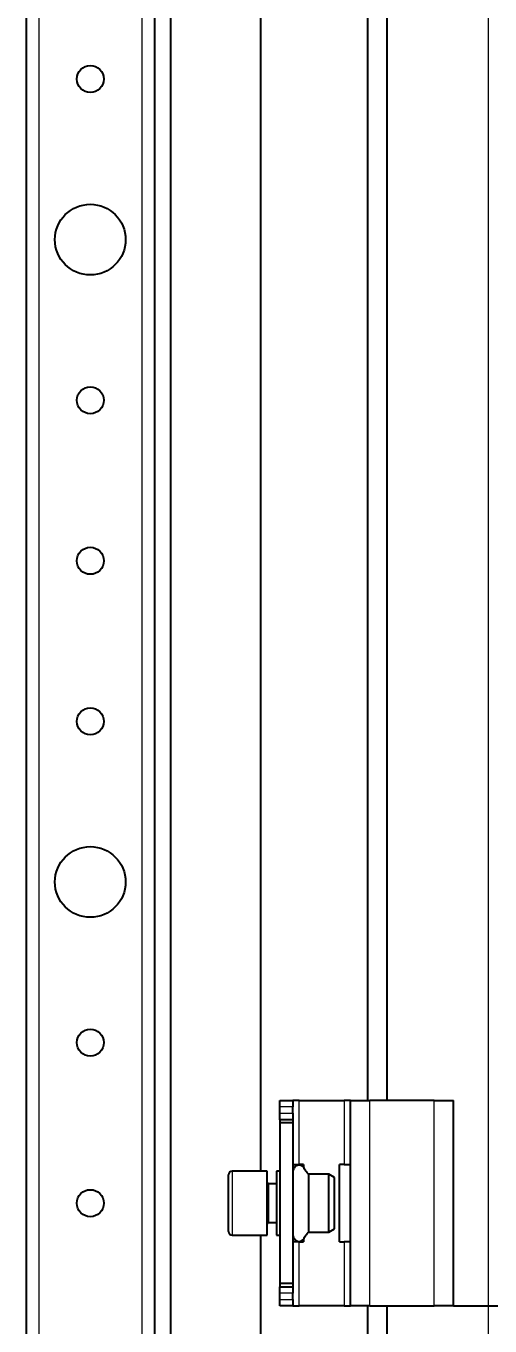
# Model space of a CAD drawing. Header units: millimetres. Extents: x -847 to 1903, y -1228 to 1043.
# Drawn here: x 1697.2 to 1769.4, y -982 to -779.6 of the extents above; entities that cross this region are included whole.
import ezdxf

# ---------------------------------------------------------------- set-up
doc = ezdxf.new("R2010")
doc.units = ezdxf.units.MM
doc.layers.add('FORMAT', color=7, linetype='Continuous')
doc.styles.add('SLDTEXTSTYLE0', font='TXT', dxfattribs={"width": 0.75})
doc.dimstyles.new('SLDDIMSTYLE0', dxfattribs={"dimtxt": 20, "dimasz": 10, "dimexe": 0, "dimexo": 0.0625, "dimgap": 5, "dimtad": 2, "dimdec": 1, "dimrnd": 1e-09, "dimzin": 12, "dimdsep": 46, "dimtxsty": 'SLDTEXTSTYLE0', "dimsah": 1, "dimcen": 0.09, "dimadec": 0, "dimazin": 3, "dimtfac": 1, "dimtofl": 0, "dimtmove": 0, "dimatfit": 3, "dimfxl": 0, "dimfrac": 2, "dimtolj": 1, "dimtzin": 12, "dimarcsym": 0})

# ---------------------------------------------------------------- blocks, each defined once
blk = doc.blocks.new('_D_5')
at = {"layer": 'FORMAT'}
for p, q in [((1763.72, 753.1), (1902.71, 753.1)), ((1901.71, 753.1), (1901.71, -978.9)), ((1763.72, -978.9), (1902.71, -978.9))]:
    blk.add_line(p, q, dxfattribs=at)
for points in [[(1901.71, 753.1), (1900.17, 743.1), (1903.25, 743.1)], [(1901.71, -978.9), (1903.25, -968.9), (1900.17, -968.9)]]:
    blk.add_solid(points, dxfattribs=at)
at = {"layer": 'FORMAT', "insert": (1875.93, -142.46), "char_height": 20, "attachment_point": 1, "rotation": 90, "style": 'SLDTEXTSTYLE0'}
blk.add_mtext('1732', dxfattribs=at)

msp = doc.modelspace()

# ---------------------------------------------------------------- linework, layer by layer
at = {"color": 8, "linetype": 'Continuous', "lineweight": 18}
for p, q in [((1769.11, 862), (1769.11, -1087.8)), ((1699.21, 804.6), (1699.21, -1030.4)), ((1715.21, 804.6), (1715.21, -1030.4)), ((1739.71, -956.9), (1739.71, -946.9)), ((1746.71, -946.9), (1746.71, -956.9)), ((1750.71, -978.9), (1750.71, -946.9)), ((1760.71, -978.9), (1760.71, -946.9)), ((1738.71, -947.9), (1736.71, -947.9)), ((1736.71, -948.9), (1738.71, -948.9)), ((1729.31, -957.9), (1729.31, -965.46)), ((1734.96, -959.9), (1734.96, -965.9)), ((1729.31, -965.46), (1729.31, -967.9)), ((1739.71, -978.9), (1739.71, -968.9)), ((1746.71, -968.9), (1746.71, -978.9)), ((1738.71, -976.9), (1736.71, -976.9)), ((1736.71, -977.9), (1738.71, -977.9))]:
    msp.add_line(p, q, dxfattribs=at)
at = {"color": 7, "linetype": 'Continuous', "lineweight": 25}
for p, q in [((1719.71, 831.6), (1719.71, -1057.4)), ((1697.21, 804.6), (1697.21, -1030.4)), ((1717.21, 804.6), (1717.21, -1030.4)), ((1733.71, -438.08), (1733.71, -957.9)), ((1750.41, -946.9), (1750.41, -438.4)), ((1753.41, -946.9), (1753.41, -438.4)), ((1736.71, -946.9), (1738.71, -946.9)), ((1736.71, -947.9), (1736.71, -946.9)), ((1738.71, -946.9), (1738.71, -947.9)), ((1739.71, -946.9), (1738.71, -946.9)), ((1739.71, -946.9), (1746.71, -946.9)), ((1747.71, -946.9), (1746.71, -946.9)), ((1747.71, -946.9), (1750.71, -946.9)), ((1747.71, -978.9), (1747.71, -946.9)), ((1760.71, -946.9), (1750.71, -946.9)), ((1760.71, -946.9), (1763.71, -946.9)), ((1763.71, -978.9), (1763.71, -946.9)), ((1736.71, -948.9), (1736.71, -947.9)), ((1736.71, -949.9), (1736.71, -948.9)), ((1738.71, -948.9), (1738.71, -947.9)), ((1738.71, -948.9), (1738.71, -949.9)), ((1738.71, -949.9), (1736.71, -949.9)), ((1736.71, -949.9), (1736.71, -950.4)), ((1738.71, -950.4), (1736.71, -950.4)), ((1736.71, -950.4), (1736.71, -975.4)), ((1738.71, -949.9), (1738.71, -950.4)), ((1738.71, -950.4), (1738.71, -975.4)), ((1738.71, -956.9), (1739.71, -956.9)), ((1740.41, -956.9), (1739.71, -956.9)), ((1740.41, -956.9), (1740.41, -957.35)), ((1746.01, -968.9), (1746.01, -956.9)), ((1746.71, -956.9), (1746.01, -956.9)), ((1746.71, -956.9), (1747.71, -956.9)), ((1728.71, -965.15), (1728.71, -958.5)), ((1734.71, -957.9), (1729.31, -957.9)), ((1734.71, -965.46), (1734.71, -957.9)), ((1736.71, -957.9), (1736.21, -957.9)), ((1736.21, -957.9), (1736.21, -959.11)), ((1736.21, -959.11), (1736.21, -967.9)), ((1744.34, -958.4), (1741.21, -958.4)), ((1741.21, -967.4), (1741.21, -958.4)), ((1745.21, -958.9), (1744.34, -958.4)), ((1744.34, -967.4), (1744.34, -958.4)), ((1745.21, -966.9), (1745.21, -958.9)), ((1736.21, -959.9), (1734.96, -959.9)), ((1728.71, -967.3), (1728.71, -965.15)), ((1734.71, -967.9), (1734.71, -965.46)), ((1734.96, -965.9), (1736.21, -965.9)), ((1744.34, -967.4), (1745.21, -966.9)), ((1729.31, -967.9), (1734.71, -967.9)), ((1733.71, -967.9), (1733.71, -987.73)), ((1736.21, -967.9), (1736.71, -967.9)), ((1739.71, -968.9), (1738.71, -968.9)), ((1739.71, -968.9), (1740.41, -968.9)), ((1740.41, -968.45), (1740.41, -968.9)), ((1741.21, -967.4), (1744.34, -967.4)), ((1746.01, -968.9), (1746.71, -968.9)), ((1747.71, -968.9), (1746.71, -968.9)), ((1738.71, -975.4), (1736.71, -975.4)), ((1736.71, -975.4), (1736.71, -975.9)), ((1738.71, -975.4), (1738.71, -975.9)), ((1736.71, -976.9), (1736.71, -975.9)), ((1736.71, -975.9), (1738.71, -975.9)), ((1736.71, -977.9), (1736.71, -976.9)), ((1738.71, -975.9), (1738.71, -976.9)), ((1738.71, -977.9), (1738.71, -976.9)), ((1736.71, -978.9), (1736.71, -977.9)), ((1738.71, -978.9), (1736.71, -978.9)), ((1738.71, -977.9), (1738.71, -978.9)), ((1738.71, -978.9), (1739.71, -978.9)), ((1746.71, -978.9), (1739.71, -978.9)), ((1746.71, -978.9), (1747.71, -978.9)), ((1750.71, -978.9), (1747.71, -978.9)), ((1750.41, -986.2), (1750.41, -978.9)), ((1750.71, -978.9), (1760.71, -978.9)), ((1753.41, -986.2), (1753.41, -978.9)), ((1763.71, -978.9), (1760.71, -978.9))]:
    msp.add_line(p, q, dxfattribs=at)
for centre, radius in [((1707.21, -787.9), 2.1), ((1707.21, -812.9), 5.5), ((1707.21, -837.9), 2.1), ((1707.21, -862.9), 2.1), ((1707.21, -887.9), 2.1), ((1707.21, -912.9), 5.5), ((1707.21, -937.9), 2.1), ((1707.21, -962.9), 2.1)]:
    msp.add_circle(centre, radius, dxfattribs=at)
for centre, radius, start, end in [((1729.31, -958.5), 0.6, 90, 180), ((1734.96, -959.65), 0.25, 180, 270), ((1729.31, -967.3), 0.6, 180, 270), ((1734.96, -966.15), 0.25, 90, 180)]:
    msp.add_arc(centre, radius, start, end, dxfattribs=at)
for points, knots in [([(1741.21, -958.4), (1741.03, -958.25), (1740.69, -957.94), (1740.49, -957.37), (1740.13, -957.07), (1739.79, -956.94), (1739.43, -956.97), (1739.08, -957.16), (1738.83, -957.52), (1738.75, -957.82), (1738.71, -957.97)], [0, 0, 0, 0, 0.1856756, 0.3710252, 0.4669372, 0.5621716, 0.6563466, 0.7515528, 0.8738418, 1, 1, 1, 1]), ([(1738.71, -967.84), (1738.75, -967.99), (1738.83, -968.28), (1739.08, -968.64), (1739.43, -968.83), (1739.79, -968.87), (1740.13, -968.74), (1740.49, -968.43), (1740.69, -967.86), (1741.03, -967.56), (1741.21, -967.4)], [0, 0, 0, 0, 0.126158, 0.248447, 0.343653, 0.437828, 0.533063, 0.628975, 0.814324, 1, 1, 1, 1])]:
    msp.add_open_spline(points, degree=3, knots=knots, dxfattribs=at)

# ---------------------------------------------------------------- dimensions: what is measured, and where the dimension line sits
at = {"layer": 'FORMAT'}
dim = msp.add_linear_dim(base=(1901.71, -978.9), p1=(1763.71, 753.1), p2=(1763.71, -978.9), angle=90, dimstyle='SLDDIMSTYLE0', dxfattribs=at)
dim.commit()
dim.dimension.update_dxf_attribs({"geometry": '_D_5', "text_midpoint": (1901.71, -112.9), "dimtype": 160})

doc.saveas('drawing.dxf')
